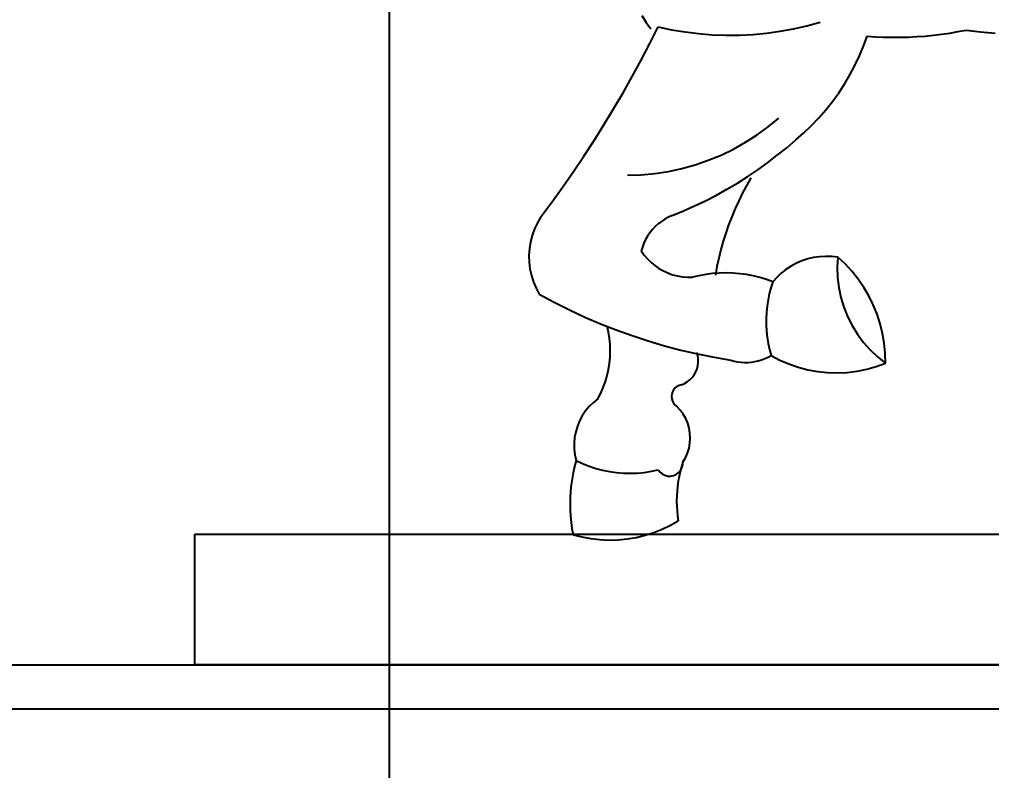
# Model space of a CAD drawing. Header units: centimetres. Extents: x 1966 to 8787, y 7398 to 12383.
# Drawn here: x 4283.45 to 4305.61, y 7738.41 to 7755.54 of the extents above; entities that cross this region are included whole.
import ezdxf
from ezdxf import colors
from ezdxf.entities.mleader import LeaderData, LeaderLine
from ezdxf.math import Vec2, Vec3

# ---------------------------------------------------------------- set-up
doc = ezdxf.new("R2010")
doc.units = ezdxf.units.CM
doc.styles.get("Standard").update_dxf_attribs({"font": 'arial.ttf', "height": 10})

# ---------------------------------------------------------------- blocks, each defined once
blk = doc.blocks.new('飾品02')
for p, q in [((-8.91, 14.8), (-8.811, 14.647)), ((-8.811, 14.647), (-8.702, 14.5)), ((-5.147, 14.569), (-4.847, 14.652)), ((-8.726, 14.163), (-8.534, 14.542)), ((-8.534, 14.542), (-8.23, 14.478)), ((-8.23, 14.478), (-7.923, 14.427)), ((-7.923, 14.427), (-7.615, 14.389)), ((-6.064, 14.401), (-5.756, 14.444)), ((-5.756, 14.444), (-5.45, 14.5)), ((-5.45, 14.5), (-5.147, 14.569)), ((-1.889, 14.404), (-1.702, 14.435)), ((-1.702, 14.435), (-1.517, 14.471)), ((-1.517, 14.471), (-1.186, 14.433)), ((-1.186, 14.433), (-0.855, 14.401)), ((-7.615, 14.389), (-7.305, 14.364)), ((-7.305, 14.364), (-6.994, 14.353)), ((-6.994, 14.353), (-6.684, 14.356)), ((-6.684, 14.356), (-6.373, 14.372)), ((-6.373, 14.372), (-6.064, 14.401)), ((-3.856, 14.104), (-3.773, 14.331)), ((-3.773, 14.331), (-3.585, 14.318)), ((-3.585, 14.318), (-3.396, 14.31)), ((-3.396, 14.31), (-3.207, 14.306)), ((-3.207, 14.306), (-3.018, 14.306)), ((-3.018, 14.306), (-2.829, 14.311)), ((-2.829, 14.311), (-2.64, 14.321)), ((-2.64, 14.321), (-2.451, 14.335)), ((-2.451, 14.335), (-2.263, 14.353)), ((-2.263, 14.353), (-2.076, 14.376)), ((-2.076, 14.376), (-1.889, 14.404)), ((-8.924, 13.787), (-8.726, 14.163)), ((-3.95, 13.881), (-3.856, 14.104)), ((-9.128, 13.414), (-8.924, 13.787)), ((-4.053, 13.662), (-3.95, 13.881)), ((-4.166, 13.449), (-4.053, 13.662)), ((-9.338, 13.044), (-9.128, 13.414)), ((-4.289, 13.241), (-4.166, 13.449)), ((-4.421, 13.039), (-4.289, 13.241)), ((-9.553, 12.677), (-9.338, 13.044)), ((-4.563, 12.843), (-4.421, 13.039)), ((-9.774, 12.314), (-9.553, 12.677)), ((-4.872, 12.471), (-4.713, 12.653)), ((-4.713, 12.653), (-4.563, 12.843)), ((-6.027, 12.265), (-5.783, 12.464)), ((-5.039, 12.297), (-4.872, 12.471)), ((-10, 11.954), (-9.774, 12.314)), ((-6.281, 12.081), (-6.027, 12.265)), ((-5.213, 12.13), (-5.039, 12.297)), ((-6.546, 11.912), (-6.281, 12.081)), ((-5.606, 11.79), (-5.396, 11.971)), ((-5.396, 11.971), (-5.213, 12.13)), ((-10.232, 11.598), (-10, 11.954)), ((-7.104, 11.623), (-6.821, 11.759)), ((-6.821, 11.759), (-6.546, 11.912)), ((-5.821, 11.616), (-5.606, 11.79)), ((-10.47, 11.245), (-10.232, 11.598)), ((-7.395, 11.503), (-7.104, 11.623)), ((-6.041, 11.448), (-5.821, 11.616)), ((-8.302, 11.25), (-7.995, 11.316)), ((-7.995, 11.316), (-7.692, 11.401)), ((-7.692, 11.401), (-7.395, 11.503)), ((-6.266, 11.286), (-6.041, 11.448)), ((-10.712, 10.896), (-10.47, 11.245)), ((-9.239, 11.161), (-8.925, 11.172)), ((-8.925, 11.172), (-8.612, 11.202)), ((-8.612, 11.202), (-8.302, 11.25)), ((-6.73, 10.983), (-6.496, 11.131)), ((-6.421, 11.104), (-6.519, 10.932)), ((-6.496, 11.131), (-6.266, 11.286)), ((-10.961, 10.551), (-10.712, 10.896)), ((-6.968, 10.842), (-6.73, 10.983)), ((-6.519, 10.932), (-6.613, 10.757)), ((-7.457, 10.582), (-7.211, 10.708)), ((-7.211, 10.708), (-6.968, 10.842)), ((-6.613, 10.757), (-6.7, 10.58)), ((-11.214, 10.21), (-10.961, 10.551)), ((-7.96, 10.35), (-7.707, 10.462)), ((-7.707, 10.462), (-7.457, 10.582)), ((-6.7, 10.58), (-6.782, 10.4)), ((-11.214, 10.21), (-11.292, 10.077)), ((-8.301, 10.207), (-8.383, 10.162)), ((-8.217, 10.245), (-8.301, 10.207)), ((-8.217, 10.245), (-7.96, 10.35)), ((-6.859, 10.217), (-6.93, 10.032)), ((-6.782, 10.4), (-6.859, 10.217)), ((-11.292, 10.077), (-11.358, 9.937)), ((-8.602, 9.992), (-8.666, 9.924)), ((-8.534, 10.054), (-8.602, 9.992)), ((-8.46, 10.111), (-8.534, 10.054)), ((-8.383, 10.162), (-8.46, 10.111)), ((-6.93, 10.032), (-6.995, 9.845)), ((-11.41, 9.791), (-11.449, 9.641)), ((-11.358, 9.937), (-11.41, 9.791)), ((-8.777, 9.775), (-8.823, 9.695)), ((-8.724, 9.852), (-8.777, 9.775)), ((-8.666, 9.924), (-8.724, 9.852)), ((-6.995, 9.845), (-7.054, 9.656)), ((-11.449, 9.641), (-11.473, 9.489)), ((-8.863, 9.611), (-8.896, 9.524)), ((-8.823, 9.695), (-8.863, 9.611)), ((-7.054, 9.656), (-7.108, 9.466)), ((-11.473, 9.489), (-11.483, 9.334)), ((-11.483, 9.334), (-11.479, 9.18)), ((-8.896, 9.524), (-8.922, 9.435)), ((-8.922, 9.435), (-8.856, 9.342)), ((-8.856, 9.342), (-8.782, 9.255)), ((-7.108, 9.466), (-7.155, 9.273)), ((-4.719, 9.313), (-4.857, 9.305)), ((-4.581, 9.31), (-4.719, 9.313)), ((-4.443, 9.294), (-4.581, 9.31)), ((-11.479, 9.18), (-11.461, 9.026)), ((-8.782, 9.255), (-8.7, 9.175)), ((-8.7, 9.175), (-8.612, 9.103)), ((-8.612, 9.103), (-8.519, 9.038)), ((-7.155, 9.273), (-7.196, 9.08)), ((-5.507, 9.089), (-5.623, 9.013)), ((-5.386, 9.155), (-5.507, 9.089)), ((-5.259, 9.209), (-5.386, 9.155)), ((-5.128, 9.253), (-5.259, 9.209)), ((-4.993, 9.285), (-5.128, 9.253)), ((-4.857, 9.305), (-4.993, 9.285)), ((-4.443, 9.294), (-4.456, 9.063)), ((-4.277, 9.139), (-4.443, 9.294)), ((-4.122, 8.972), (-4.277, 9.139)), ((-11.461, 9.026), (-11.428, 8.875)), ((-11.428, 8.875), (-11.382, 8.728)), ((-8.519, 9.038), (-8.419, 8.981)), ((-8.419, 8.981), (-8.316, 8.934)), ((-8.316, 8.934), (-8.209, 8.895)), ((-8.209, 8.895), (-8.098, 8.866)), ((-7.607, 8.872), (-7.758, 8.836)), ((-7.454, 8.9), (-7.607, 8.872)), ((-7.299, 8.92), (-7.454, 8.9)), ((-7.144, 8.932), (-7.299, 8.92)), ((-7.196, 9.08), (-7.232, 8.885)), ((-6.988, 8.935), (-7.144, 8.932)), ((-6.833, 8.93), (-6.988, 8.935)), ((-6.678, 8.917), (-6.833, 8.93)), ((-6.524, 8.896), (-6.678, 8.917)), ((-6.371, 8.867), (-6.524, 8.896)), ((-6.22, 8.829), (-6.371, 8.867)), ((-5.732, 8.928), (-5.832, 8.834)), ((-5.623, 9.013), (-5.732, 8.928)), ((-4.456, 9.063), (-4.449, 8.832)), ((-3.979, 8.794), (-4.122, 8.972)), ((-11.382, 8.728), (-11.322, 8.585)), ((-8.098, 8.866), (-7.986, 8.846)), ((-7.986, 8.846), (-7.872, 8.836)), ((-7.872, 8.836), (-7.758, 8.836)), ((-6.071, 8.784), (-6.22, 8.829)), ((-5.925, 8.731), (-6.071, 8.784)), ((-5.925, 8.731), (-5.968, 8.595)), ((-5.832, 8.834), (-5.925, 8.731)), ((-4.449, 8.832), (-4.421, 8.603)), ((-3.849, 8.606), (-3.979, 8.794)), ((-11.322, 8.585), (-11.249, 8.449)), ((-11.249, 8.449), (-10.908, 8.266)), ((-6.004, 8.458), (-6.033, 8.319)), ((-5.968, 8.595), (-6.004, 8.458)), ((-4.421, 8.603), (-4.374, 8.376)), ((-3.734, 8.41), (-3.849, 8.606)), ((-10.908, 8.266), (-10.562, 8.093)), ((-6.033, 8.319), (-6.055, 8.178)), ((-4.374, 8.376), (-4.307, 8.155)), ((-3.633, 8.206), (-3.734, 8.41)), ((-3.546, 7.995), (-3.633, 8.206)), ((-10.562, 8.093), (-10.211, 7.93)), ((-6.069, 8.037), (-6.076, 7.895)), ((-6.055, 8.178), (-6.069, 8.037)), ((-4.307, 8.155), (-4.222, 7.94)), ((-3.476, 7.778), (-3.546, 7.995)), ((-10.211, 7.93), (-9.855, 7.778)), ((-9.855, 7.778), (-9.495, 7.636)), ((-6.076, 7.895), (-6.076, 7.753)), ((-4.222, 7.94), (-4.117, 7.734)), ((-3.421, 7.557), (-3.476, 7.778)), ((-9.669, 7.584), (-9.7, 7.723)), ((-9.647, 7.443), (-9.669, 7.584)), ((-9.495, 7.636), (-9.131, 7.505)), ((-6.076, 7.753), (-6.068, 7.611)), ((-6.068, 7.611), (-6.052, 7.47)), ((-4.117, 7.734), (-3.996, 7.537)), ((-3.996, 7.537), (-3.857, 7.352)), ((-3.382, 7.332), (-3.421, 7.557)), ((-9.633, 7.301), (-9.647, 7.443)), ((-9.131, 7.505), (-8.763, 7.385)), ((-8.763, 7.385), (-8.392, 7.275)), ((-6.052, 7.47), (-6.03, 7.33)), ((-6.03, 7.33), (-6, 7.191)), ((-3.857, 7.352), (-3.703, 7.179)), ((-3.359, 7.105), (-3.382, 7.332)), ((-9.629, 7.159), (-9.633, 7.301)), ((-9.633, 7.017), (-9.629, 7.159)), ((-8.392, 7.275), (-8.017, 7.177)), ((-8.017, 7.177), (-7.64, 7.089)), ((-7.634, 7.051), (-7.655, 7.124)), ((-6, 7.191), (-5.962, 7.054)), ((-3.703, 7.179), (-3.535, 7.021)), ((-3.353, 6.878), (-3.359, 7.105)), ((-9.669, 6.734), (-9.647, 6.875)), ((-9.647, 6.875), (-9.633, 7.017)), ((-7.64, 7.089), (-7.261, 7.013)), ((-7.624, 6.976), (-7.634, 7.051)), ((-7.631, 6.825), (-7.622, 6.9)), ((-7.622, 6.9), (-7.624, 6.976)), ((-7.261, 7.013), (-6.879, 6.948)), ((-6.879, 6.948), (-6.803, 6.927)), ((-6.803, 6.927), (-6.725, 6.911)), ((-6.725, 6.911), (-6.647, 6.901)), ((-6.647, 6.901), (-6.568, 6.896)), ((-6.568, 6.896), (-6.489, 6.897)), ((-6.489, 6.897), (-6.41, 6.904)), ((-6.41, 6.904), (-6.331, 6.915)), ((-6.331, 6.915), (-6.254, 6.933)), ((-6.254, 6.933), (-6.178, 6.955)), ((-6.178, 6.955), (-6.104, 6.983)), ((-6.104, 6.983), (-6.032, 7.016)), ((-6.032, 7.016), (-5.962, 7.054)), ((-5.962, 7.054), (-5.763, 6.949)), ((-5.763, 6.949), (-5.556, 6.86)), ((-3.565, 6.801), (-3.353, 6.878)), ((-3.535, 7.021), (-3.353, 6.878)), ((-9.701, 6.595), (-9.669, 6.734)), ((-7.715, 6.615), (-7.678, 6.681)), ((-7.678, 6.681), (-7.65, 6.752)), ((-7.65, 6.752), (-7.631, 6.825)), ((-5.556, 6.86), (-5.342, 6.786)), ((-5.342, 6.786), (-5.124, 6.729)), ((-5.124, 6.729), (-4.902, 6.689)), ((-4.902, 6.689), (-4.678, 6.665)), ((-4.678, 6.665), (-4.453, 6.659)), ((-4.453, 6.659), (-4.227, 6.669)), ((-4.227, 6.669), (-4.003, 6.696)), ((-4.003, 6.696), (-3.782, 6.74)), ((-3.782, 6.74), (-3.565, 6.801)), ((-9.79, 6.325), (-9.741, 6.458)), ((-9.741, 6.458), (-9.701, 6.595)), ((-7.938, 6.414), (-7.873, 6.453)), ((-7.873, 6.453), (-7.813, 6.5)), ((-7.813, 6.5), (-7.76, 6.554)), ((-7.76, 6.554), (-7.715, 6.615)), ((-9.847, 6.194), (-9.79, 6.325)), ((-8.211, 6.225), (-8.228, 6.174)), ((-8.185, 6.272), (-8.211, 6.225)), ((-8.15, 6.313), (-8.185, 6.272)), ((-8.108, 6.346), (-8.15, 6.313)), ((-8.06, 6.37), (-8.108, 6.346)), ((-8.008, 6.384), (-8.06, 6.37)), ((-8.008, 6.384), (-7.938, 6.414)), ((-10.015, 5.985), (-10.11, 5.892)), ((-9.912, 6.067), (-10.015, 5.985)), ((-9.912, 6.067), (-9.847, 6.194)), ((-8.228, 6.174), (-8.234, 6.12)), ((-8.234, 6.12), (-8.229, 6.067)), ((-8.229, 6.067), (-8.214, 6.015)), ((-8.214, 6.015), (-8.189, 5.967)), ((-10.194, 5.79), (-10.268, 5.68)), ((-10.11, 5.892), (-10.194, 5.79)), ((-8.189, 5.967), (-8.155, 5.926)), ((-8.155, 5.926), (-8.113, 5.891)), ((-8.035, 5.807), (-8.113, 5.891)), ((-7.966, 5.714), (-8.035, 5.807)), ((-10.33, 5.563), (-10.38, 5.441)), ((-10.268, 5.68), (-10.33, 5.563)), ((-7.909, 5.614), (-7.966, 5.714)), ((-7.864, 5.508), (-7.909, 5.614)), ((-10.38, 5.441), (-10.418, 5.314)), ((-7.831, 5.397), (-7.864, 5.508)), ((-7.812, 5.283), (-7.831, 5.397)), ((-10.442, 5.184), (-10.453, 5.052)), ((-10.418, 5.314), (-10.442, 5.184)), ((-7.813, 5.053), (-7.806, 5.168)), ((-7.806, 5.168), (-7.812, 5.283)), ((-10.453, 5.052), (-10.451, 4.919)), ((-10.451, 4.919), (-10.435, 4.788)), ((-7.868, 4.829), (-7.834, 4.939)), ((-7.834, 4.939), (-7.813, 5.053)), ((-10.406, 4.659), (-10.443, 4.521)), ((-10.435, 4.788), (-10.406, 4.659)), ((-10.406, 4.659), (-10.261, 4.59)), ((-7.972, 4.623), (-7.914, 4.723)), ((-7.914, 4.723), (-7.868, 4.829)), ((-10.443, 4.521), (-10.475, 4.382)), ((-10.261, 4.59), (-10.112, 4.531)), ((-10.112, 4.531), (-9.96, 4.48)), ((-9.96, 4.48), (-9.806, 4.439)), ((-9.806, 4.439), (-9.649, 4.407)), ((-8.693, 4.413), (-8.537, 4.447)), ((-8.537, 4.447), (-8.495, 4.395)), ((-8.071, 4.383), (-8.027, 4.434)), ((-8.027, 4.434), (-8.035, 4.406)), ((-8.006, 4.516), (-8.027, 4.434)), ((-8.027, 4.434), (-7.995, 4.492)), ((-7.972, 4.623), (-8.006, 4.516)), ((-7.995, 4.492), (-7.976, 4.557)), ((-7.976, 4.557), (-7.972, 4.623)), ((-10.501, 4.242), (-10.521, 4.102)), ((-10.475, 4.382), (-10.501, 4.242)), ((-9.649, 4.407), (-9.49, 4.384)), ((-9.49, 4.384), (-9.331, 4.371)), ((-9.331, 4.371), (-9.171, 4.367)), ((-9.171, 4.367), (-9.011, 4.373)), ((-9.011, 4.373), (-8.851, 4.388)), ((-8.851, 4.388), (-8.693, 4.413)), ((-8.495, 4.395), (-8.444, 4.352)), ((-8.444, 4.352), (-8.384, 4.322)), ((-8.384, 4.322), (-8.319, 4.306)), ((-8.319, 4.306), (-8.252, 4.304)), ((-8.252, 4.304), (-8.186, 4.317)), ((-8.186, 4.317), (-8.125, 4.344)), ((-8.125, 4.344), (-8.071, 4.383)), ((-8.06, 4.296), (-8.08, 4.185)), ((-8.035, 4.406), (-8.06, 4.296)), ((-10.521, 4.102), (-10.536, 3.96)), ((-8.096, 4.073), (-8.107, 3.961)), ((-8.08, 4.185), (-8.096, 4.073)), ((-10.544, 3.818), (-10.547, 3.675)), ((-10.536, 3.96), (-10.544, 3.818)), ((-8.114, 3.848), (-8.116, 3.735)), ((-8.107, 3.961), (-8.114, 3.848)), ((-10.547, 3.675), (-10.545, 3.533)), ((-8.116, 3.735), (-8.113, 3.622)), ((-8.113, 3.622), (-8.106, 3.509)), ((-10.545, 3.533), (-10.536, 3.391)), ((-10.536, 3.391), (-10.522, 3.249)), ((-8.106, 3.509), (-8.094, 3.397)), ((-8.094, 3.397), (-8.078, 3.285)), ((-10.522, 3.249), (-10.502, 3.108)), ((-10.502, 3.108), (-10.476, 2.968)), ((-8.446, 3.094), (-8.259, 3.183)), ((-8.259, 3.183), (-8.078, 3.285)), ((-19.102, 0), (-19.102, 2.977)), ((-19.102, 2.977), (9.387, 2.977)), ((-10.476, 2.968), (-10.275, 2.917)), ((-10.275, 2.917), (-10.071, 2.879)), ((-9.244, 2.873), (-9.039, 2.907)), ((-9.039, 2.907), (-8.837, 2.956)), ((-8.837, 2.956), (-8.639, 3.018)), ((-8.639, 3.018), (-8.446, 3.094)), ((-10.071, 2.879), (-9.865, 2.856)), ((-9.865, 2.856), (-9.658, 2.847)), ((-9.658, 2.847), (-9.45, 2.853)), ((-9.45, 2.853), (-9.244, 2.873)), ((19.102, 0), (-19.102, 0))]:
    blk.add_line(p, q)

msp = doc.modelspace()

# ---------------------------------------------------------------- linework, layer by layer
for p, q in [((4265.8, 7740.823), (4347.3, 7740.823)), ((4265.8, 7739.823), (4347.3, 7739.823))]:
    msp.add_line(p, q)

# ---------------------------------------------------------------- block references
msp.add_blockref('飾品02', (4306.55, 7740.823))

# ---------------------------------------------------------------- leaders
ml = msp.add_multileader_mtext('Standard')
ml.set_content('', color=256)
ml.set_leader_properties()
ml.build(insert=Vec2(0, 0))
ml.multileader.update_dxf_attribs({"has_dogleg": 0})
ctx = ml.context
ctx.base_point, ctx.char_height, ctx.plane_origin = Vec3(4291.888, 7977.313), 48, Vec3(4291.888, 7667.845)
notes = []
notes.append((ctx, [(0, (1, 1, 0), (4283.888, 7977.313), (1, 0), 8, [(0, [(4291.888, 7667.845)], 0, [])])]))
ctx.mtext.insert, ctx.mtext.flow_direction = Vec3(4293.888, 8001.313), 5
for ctx, leaders in notes:
    for number, flags, end, landing, length, lines in leaders:
        leader = LeaderData()
        leader.index, (leader.has_last_leader_line, leader.has_dogleg_vector, leader.attachment_direction) = number, flags
        leader.last_leader_point, leader.dogleg_vector, leader.dogleg_length = Vec3(end), Vec3(landing), length
        for number, points, colour, breaks in lines:
            line = LeaderLine()
            line.index, line.vertices, line.color, line.breaks = number, Vec3.list(points), colors.encode_raw_color(colour), breaks
            leader.lines.append(line)
        ctx.leaders.append(leader)

doc.saveas('drawing.dxf')
